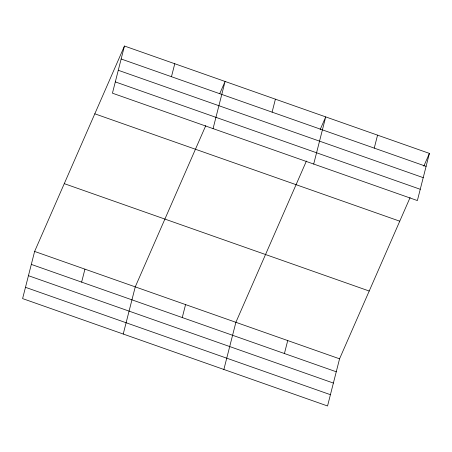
<?xml version="1.0" encoding="UTF-8"?>
<svg xmlns="http://www.w3.org/2000/svg" width="452" height="452" viewBox="0 0 452 452"><rect width="100%" height="100%" fill="white"/><g stroke="black" fill="none" stroke-linecap="round" stroke-linejoin="round"><path stroke-width="0.68" d="M124.453 46.025L112.435 93.185L417.377 200.564L429.4 153.403L124.453 46.025L34.623 251.436L22.6 298.597L327.547 405.975L339.565 358.815L410.105 197.524M81.631 282.121L84.936 269.149M171.466 76.71L174.771 63.738M123.232 334.034L135.255 286.867L205.79 125.583M213.067 128.622L225.085 81.456L219.774 93.609M182.263 317.553L185.569 304.586M272.098 112.141L275.404 99.174M223.864 369.47L235.887 322.304L306.422 161.019M313.694 164.059L325.717 116.893L320.123 129.684M284.421 353.526L287.726 340.559M374.256 148.115L377.561 135.148M423.806 166.189L429.4 153.403M121.147 58.992L426.095 166.37M118.271 70.275L423.219 177.653M115.311 81.902L420.253 189.281M94.807 113.808L399.754 221.186M64.269 183.648L369.211 291.026M34.623 251.436L339.565 358.815M31.318 264.403L336.26 371.781M28.442 275.686L333.384 383.064M25.476 287.314L330.423 394.692"/></g></svg>
